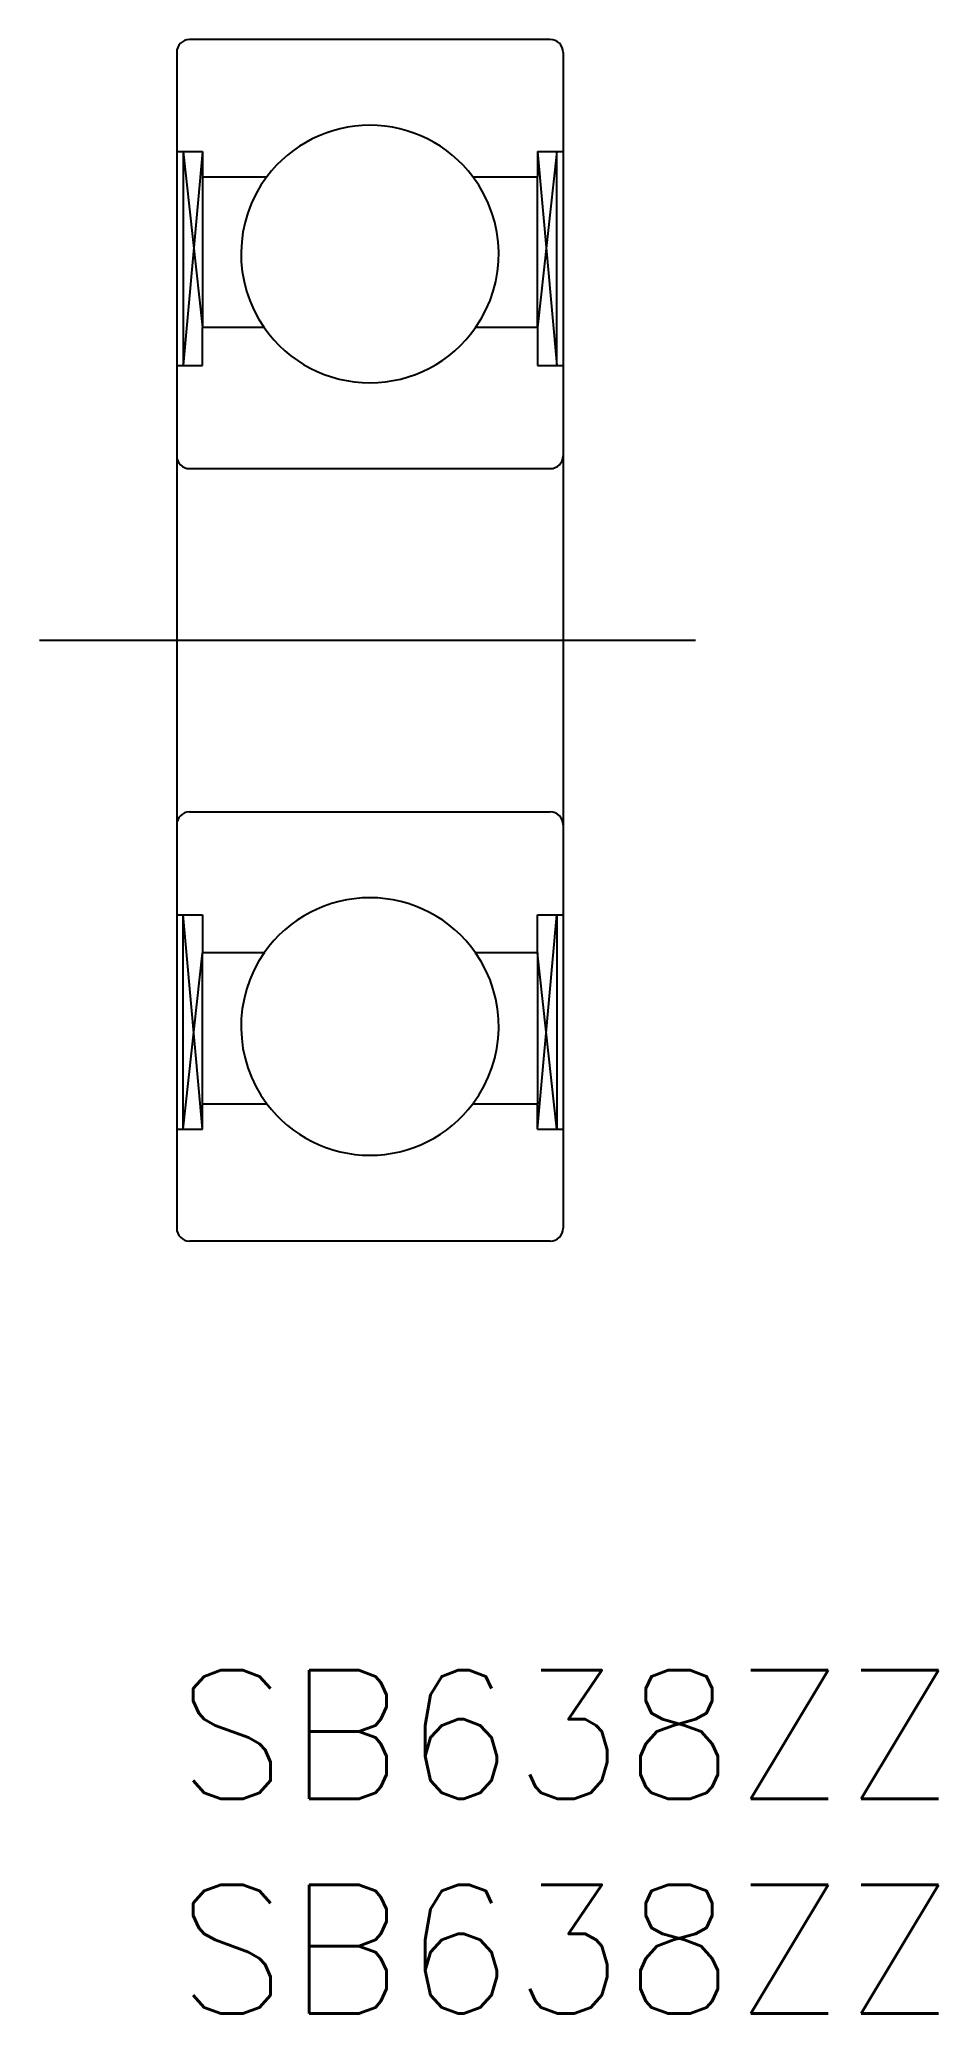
# Model space of a CAD drawing. Extents: x -3.2 to 17.7, y -8 to 38.
import ezdxf

# ---------------------------------------------------------------- set-up
doc = ezdxf.new("R2010")
doc.units = 0
doc.header["$LTSCALE"] = 0.5
doc.linetypes.add('CENTER', pattern=[50.8, 31.75, -6.35, 6.35, -6.35])
for name, color, linetype in [('MSM_CENTER', 1, 'CENTER'), ('MSM_CONTINUOUS', 7, 'CONTINUOUS'), ('MSM_NARROW', 5, 'CONTINUOUS'), ('MSM_PART_NUMBER', 7, 'CONTINUOUS')]:
    doc.layers.add(name, color=color, linetype=linetype)
doc.styles.get("Standard").update_dxf_attribs({"font": 'txt.shx', "height": 1, "bigfont": 'bigfont.shx'})

# ---------------------------------------------------------------- blocks, each defined once
blk = doc.blocks.new('*U6')
at = {"layer": 'MSM_PART_NUMBER'}
blk.add_text('SB638ZZ', height=3, dxfattribs=at).set_placement((0, -3))
blk = doc.blocks.new('*U7')
at = {"layer": 'MSM_PART_NUMBER'}
blk.add_text('SB638ZZ', height=3, dxfattribs=at).set_placement((0, -8))

msp = doc.modelspace()

# ---------------------------------------------------------------- linework, layer by layer
at = {"layer": 'MSM_CENTER'}
msp.add_line((-3.195, 24), (12.082, 24), dxfattribs=at)
at = {"layer": 'MSM_CONTINUOUS'}
for p, q in [((8.7, 38), (0.3, 38)), ((0, 37.7), (0, 10.3)), ((9, 37.7), (9, 10.3)), ((0, 35.39), (0.598, 35.39)), ((0.149, 35.39), (0.149, 30.4)), ((0.598, 35.39), (0.598, 34.8)), ((8.402, 35.39), (9, 35.39)), ((8.402, 35.39), (8.402, 34.8)), ((8.851, 30.4), (8.851, 35.39)), ((0.598, 34.8), (0.598, 31.285)), ((0.598, 34.8), (2.1, 34.8)), ((6.9, 34.8), (8.402, 34.8)), ((8.402, 31.285), (8.402, 34.8)), ((0.598, 30.4), (0.598, 31.285)), ((2.039, 31.285), (0.598, 31.285)), ((8.402, 31.285), (6.961, 31.285)), ((8.402, 31.285), (8.402, 30.4)), ((0, 30.4), (0.598, 30.4)), ((8.402, 30.4), (9, 30.4)), ((0.3, 28), (8.7, 28)), ((0.3, 20), (8.7, 20)), ((0, 17.6), (0.598, 17.6)), ((0.149, 12.61), (0.149, 17.6)), ((0.598, 17.6), (0.598, 16.715)), ((8.402, 17.6), (9, 17.6)), ((8.402, 16.715), (8.402, 17.6)), ((8.851, 17.6), (8.851, 12.61)), ((2.039, 16.715), (0.598, 16.715)), ((0.598, 13.2), (0.598, 16.715)), ((8.402, 16.715), (6.961, 16.715)), ((8.402, 16.715), (8.402, 13.2)), ((0.598, 12.61), (0.598, 13.2)), ((0.598, 13.2), (2.1, 13.2)), ((6.9, 13.2), (8.402, 13.2)), ((8.402, 12.61), (8.402, 13.2)), ((0, 12.61), (0.598, 12.61)), ((8.402, 12.61), (9, 12.61)), ((8.7, 10), (0.3, 10))]:
    msp.add_line(p, q, dxfattribs=at)
for centre, radius, start, end in [((0.3, 37.7), 0.3, 90, 180), ((8.7, 37.7), 0.3, 0, 90), ((4.5, 33), 3, 36.8699, 143.1301), ((4.5, 33), 3, 143.1301, 214.8665), ((4.5, 33), 3, 325.1335, 36.8699), ((4.5, 33), 3, 214.8665, 325.1335), ((0.3, 28.3), 0.3, 180, 270), ((8.7, 28.3), 0.3, 270, 0), ((0.3, 19.7), 0.3, 90, 180), ((8.7, 19.7), 0.3, 0, 90), ((4.5, 15), 3, 34.8665, 145.1335), ((4.5, 15), 3, 145.1335, 216.8699), ((4.5, 15), 3, 323.1301, 34.8665), ((4.5, 15), 3, 216.8699, 323.1301), ((0.3, 10.3), 0.3, 180, 270), ((8.7, 10.3), 0.3, 270, 0)]:
    msp.add_arc(centre, radius, start, end, dxfattribs=at)
at = {"layer": 'MSM_NARROW'}
for p, q in [((0.598, 35.39), (0.149, 30.4)), ((0.149, 35.39), (0.598, 31.285)), ((8.851, 35.39), (8.402, 31.285)), ((8.402, 35.39), (8.851, 30.4)), ((0.598, 12.61), (0.149, 17.6)), ((8.402, 12.61), (8.851, 17.6)), ((0.149, 12.61), (0.598, 16.715)), ((8.851, 12.61), (8.402, 16.715))]:
    msp.add_line(p, q, dxfattribs=at)

# ---------------------------------------------------------------- block references
at = {"layer": 'MSM_CONTINUOUS'}
for name in ['*U6', '*U7']:
    msp.add_blockref(name, (0, 0), dxfattribs=at)

doc.saveas('drawing.dxf')
